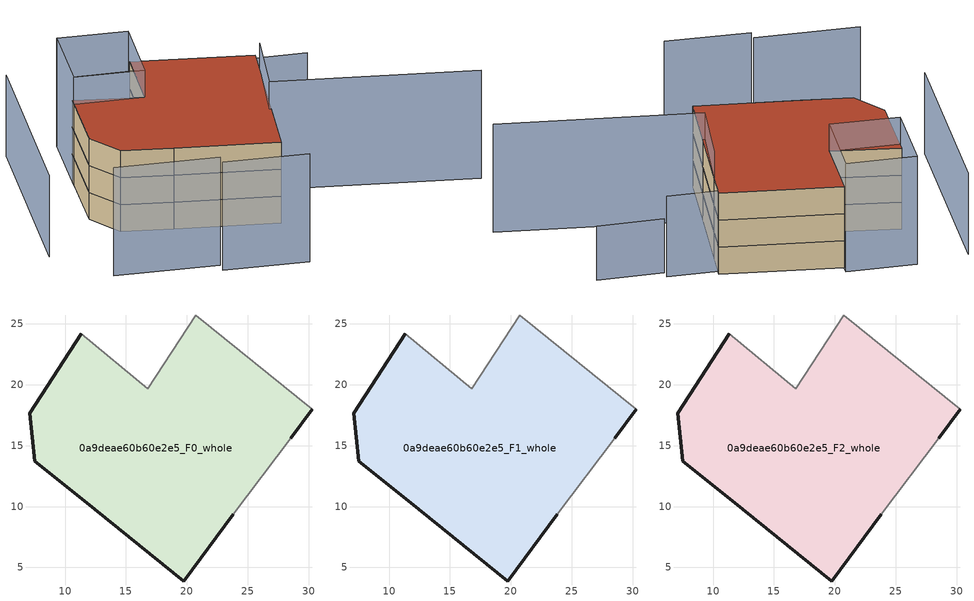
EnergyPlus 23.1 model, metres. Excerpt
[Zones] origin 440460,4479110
0a9deae60b60e2e5_F0_whole
 floor ground (EU_floor_Construction): 30.29,18 28.51,15.6 23.81,9.35 19.76,3.89 11.55,10.47 7.51,13.71 7.1,17.64 11.33,24.2 16.77,19.65 20.74,25.73 z0
 wall outside (EU_wall_Construction): 28.51,15.6 30.29,18 / 11.33,24.2 7.1,17.64 7.51,13.71 11.55,10.47 19.76,3.89 23.81,9.35 z0:3
 wall adiabatic (EU_wall_Construction): 23.81,9.35 28.51,15.6 / 30.29,18 20.74,25.73 16.77,19.65 11.33,24.2 z0:3
0a9deae60b60e2e5_F1_whole
 floor to 0a9deae60b60e2e5_F0_whole (EU_floor_Construction): 30.29,18 28.51,15.6 23.81,9.35 19.76,3.89 11.55,10.47 7.51,13.71 7.1,17.64 11.33,24.2 16.77,19.65 20.74,25.73 z3
 wall outside (EU_wall_Construction): 28.51,15.6 30.29,18 / 11.33,24.2 7.1,17.64 7.51,13.71 11.55,10.47 19.76,3.89 23.81,9.35 z3:6
 wall adiabatic (EU_wall_Construction): 23.81,9.35 28.51,15.6 / 30.29,18 20.74,25.73 16.77,19.65 11.33,24.2 z3:6
0a9deae60b60e2e5_F2_whole
 floor to 0a9deae60b60e2e5_F1_whole (EU_floor_Construction): 30.29,18 28.51,15.6 23.81,9.35 19.76,3.89 11.55,10.47 7.51,13.71 7.1,17.64 11.33,24.2 16.77,19.65 20.74,25.73 z6
 wall outside (EU_wall_Construction): 28.51,15.6 30.29,18 / 11.33,24.2 7.1,17.64 7.51,13.71 11.55,10.47 19.76,3.89 23.81,9.35 z6:9
 wall adiabatic (EU_wall_Construction): 23.81,9.35 28.51,15.6 / 30.29,18 20.74,25.73 16.77,19.65 11.33,24.2 z6:9
 roof outside (EU_roof_Construction): 23.81,9.35 28.51,15.6 30.29,18 20.74,25.73 16.77,19.65 11.33,24.2 7.1,17.64 7.51,13.71 11.55,10.47 19.76,3.89 z9
shading: 9.15,1.33 16.33,-3.43 / 0.84,7.97 9.7,2.18 / 39.87,-3.42 23.65,9.47 / 23.65,9.47 28.51,15.6 / 21.14,26.34 16.77,19.65 / 16.77,19.65 10.86,23.51 / 10.86,23.51 15.22,30.2 / 15.22,30.2 21.14,26.34 z0:12; 39.51,10.46 33.75,14.03 z0:6; 10.3,32.27 -0.94,15.08 / 34.23,14.81 13.8,28 z0:9
[Building]
EU S2 Campaign: North Axis=0; Terrain=City; Solar Distribution=FullExterior
[Site:Location]
Madrid: Latitude=40.5; Longitude=-3.5; Time Zone=1; Elevation=609
[SizingPeriod:WeatherFileDays]
AnnualSizingPeriod: Begin Month=1; Begin Day of Month=1; End Month=12; End Day of Month=31; Day of Week for Start Day=Monday; Use Weather File Daylight Saving Period=No; Use Weather File Rain and Snow Indicators=No
[MATERIAL]
EU_InternalMass_Material: Roughness=MediumRough; Thickness=0.1; Conductivity=1; Density=1800; Specific Heat=900; Thermal Absorptance=0.9; Solar Absorptance=0.7; Visible Absorptance=0.7
[MATERIAL:NOMASS] Roughness=MediumRough; Thermal Absorptance=0.9; Solar Absorptance=0.7; Visible Absorptance=0.7
Name | Thermal Resistance
EU_wall_NoMass | 0.609216
EU_roof_NoMass | 0.513268
EU_floor_NoMass | 0.568163
[CONSTRUCTION]
EU_wall_Construction: EU_wall_NoMass
EU_roof_Construction: EU_roof_NoMass
EU_floor_Construction: EU_floor_NoMass
EU_InternalMass_Construction: EU_InternalMass_Material
[ZONE] Type=1; Multiplier=1; Ceiling Height=autocalculate; Volume=831.432; Floor Area=autocalculate; Part of Total Floor Area=Yes
0a9deae60b60e2e5_F0_whole; 0a9deae60b60e2e5_F1_whole; 0a9deae60b60e2e5_F2_whole
[INTERNALMASS] Construction=EU_InternalMass_Construction; Surface Area=277.144
Name | Zone or ZoneList
0a9deae60b60e2e5_F0_whole_EU_InternalMass | 0a9deae60b60e2e5_F0_whole
0a9deae60b60e2e5_F1_whole_EU_InternalMass | 0a9deae60b60e2e5_F1_whole
0a9deae60b60e2e5_F2_whole_EU_InternalMass | 0a9deae60b60e2e5_F2_whole
[OTHEREQUIPMENT] Fuel Type=Electricity; Design Level Calculation Method=Watts/Area; Power per Zone Floor Area=1; Fraction Latent=0; Fraction Radiant=0; Fraction Lost=0; Carbon Dioxide Generation Rate=0; EndUse Subcategory=EU_Step8_InternalGains
Name | Zone or ZoneList or Space or SpaceList | Schedule
EU_Step8_InternalGain_0a9deae60b60e2e5_F0_whole_f000 | 0a9deae60b60e2e5_F0_whole | EU_Step8_GainSchedule_0a9deae60b60e2e5_F0_whole_f000
EU_Step8_InternalGain_0a9deae60b60e2e5_F1_whole_f000 | 0a9deae60b60e2e5_F1_whole | EU_Step8_GainSchedule_0a9deae60b60e2e5_F1_whole_f000
EU_Step8_InternalGain_0a9deae60b60e2e5_F2_whole_f000 | 0a9deae60b60e2e5_F2_whole | EU_Step8_GainSchedule_0a9deae60b60e2e5_F2_whole_f000
[ZONEVENTILATION:DESIGNFLOWRATE] Schedule=EU_AlwaysOn; Design Flow Rate Calculation Method=AirChanges/Hour; Air Changes per Hour=0.752966; Ventilation Type=Natural; Fan Pressure Rise=0; Fan Total Efficiency=1; Constant Term Coefficient=1; Temperature Term Coefficient=0; Velocity Term Coefficient=0; Velocity Squared Term Coefficient=0; Minimum Indoor Temperature=-100; Maximum Indoor Temperature=100; Delta Temperature=-100; Minimum Outdoor Temperature=-100; Maximum Outdoor Temperature=100; Maximum Wind Speed=40
Name | Zone or ZoneList or Space or SpaceList
EU_ConstantAir_0a9deae60b60e2e5_F0_whole | 0a9deae60b60e2e5_F0_whole
EU_ConstantAir_0a9deae60b60e2e5_F1_whole | 0a9deae60b60e2e5_F1_whole
EU_ConstantAir_0a9deae60b60e2e5_F2_whole | 0a9deae60b60e2e5_F2_whole
[HVACTEMPLATE:THERMOSTAT] Constant Heating Setpoint=20; Constant Cooling Setpoint=50
EU_HeatOnly_0a9deae60b60e2e5_F0_whole; EU_HeatOnly_0a9deae60b60e2e5_F1_whole; EU_HeatOnly_0a9deae60b60e2e5_F2_whole
[HVACTEMPLATE:ZONE:IDEALLOADSAIRSYSTEM] System Availability Schedule=EU_AlwaysOn; Maximum Heating Supply Air Temperature=50; Minimum Cooling Supply Air Temperature=13; Maximum Heating Supply Air Humidity Ratio=0.0156; Minimum Cooling Supply Air Humidity Ratio=0.0077; Heating Limit=NoLimit; Cooling Limit=NoLimit; Heating Availability Schedule=EU_AlwaysOn; Cooling Availability Schedule=EU_CoolingOff; Dehumidification Control Type=ConstantSensibleHeatRatio; Cooling Sensible Heat Ratio=0.7; Dehumidification Setpoint=60; Humidification Control Type=None; Humidification Setpoint=30; Outdoor Air Method=None; Outdoor Air Flow Rate per Person=0.00944; Outdoor Air Flow Rate per Zone Floor Area=0; Outdoor Air Flow Rate per Zone=0; Demand Controlled Ventilation Type=None; Outdoor Air Economizer Type=NoEconomizer; Heat Recovery Type=None; Sensible Heat Recovery Effectiveness=0.7; Latent Heat Recovery Effectiveness=0.65
Name | Template Thermostat
0a9deae60b60e2e5_F0_whole | EU_HeatOnly_0a9deae60b60e2e5_F0_whole
0a9deae60b60e2e5_F1_whole | EU_HeatOnly_0a9deae60b60e2e5_F1_whole
0a9deae60b60e2e5_F2_whole | EU_HeatOnly_0a9deae60b60e2e5_F2_whole
[SIZING:ZONE] Zone Cooling Design Supply Air Temperature Input Method=SupplyAirTemperature; Zone Cooling Design Supply Air Temperature=13; Zone Heating Design Supply Air Temperature Input Method=SupplyAirTemperature; Zone Heating Design Supply Air Temperature=50; Zone Cooling Design Supply Air Humidity Ratio=0.008; Zone Heating Design Supply Air Humidity Ratio=0.008; Cooling Design Air Flow Method=DesignDay; Cooling Design Air Flow Rate=0; Cooling Minimum Air Flow per Zone Floor Area=0.000762; Cooling Minimum Air Flow=0; Cooling Minimum Air Flow Fraction=0.2; Heating Design Air Flow Method=DesignDay; Heating Design Air Flow Rate=0; Heating Maximum Air Flow per Zone Floor Area=0.002032; Heating Maximum Air Flow=0.141576; Heating Maximum Air Flow Fraction=0.3; Account for Dedicated Outdoor Air System=No; Dedicated Outdoor Air System Control Strategy=NeutralSupplyAir; Dedicated Outdoor Air Low Setpoint Temperature for Design=autosize; Dedicated Outdoor Air High Setpoint Temperature for Design=autosize; Zone Load Sizing Method=Sensible Load Only No Latent Load; Zone Latent Cooling Design Supply Air Humidity Ratio Input Method=HumidityRatioDifference; Zone Cooling Design Supply Air Humidity Ratio Difference=0.005; Zone Latent Heating Design Supply Air Humidity Ratio Input Method=HumidityRatioDifference; Zone Humidification Design Supply Air Humidity Ratio Difference=0.005
0a9deae60b60e2e5_F0_whole; 0a9deae60b60e2e5_F1_whole; 0a9deae60b60e2e5_F2_whole
[SCHEDULE:CONSTANT]
Name | Hourly Value
EU_AlwaysOn | 1
EU_CoolingOff | 0
[SCHEDULE:FILE] Column Number=1; Rows to Skip at Top=0; Number of Hours of Data=8760; Column Separator=Comma; Interpolate to Timestep=No; Minutes per Item=60; Adjust Schedule for Daylight Savings=Yes
Name | File
EU_Step8_GainSchedule_0a9deae60b60e2e5_F0_whole_f000 | ../../schedules/0a9deae60b60e2e5/0a9deae60b60e2e5_F0_whole_f000_gain.csv
EU_Step8_GainSchedule_0a9deae60b60e2e5_F1_whole_f000 | ../../schedules/0a9deae60b60e2e5/0a9deae60b60e2e5_F1_whole_f000_gain.csv
EU_Step8_GainSchedule_0a9deae60b60e2e5_F2_whole_f000 | ../../schedules/0a9deae60b60e2e5/0a9deae60b60e2e5_F2_whole_f000_gain.csv
